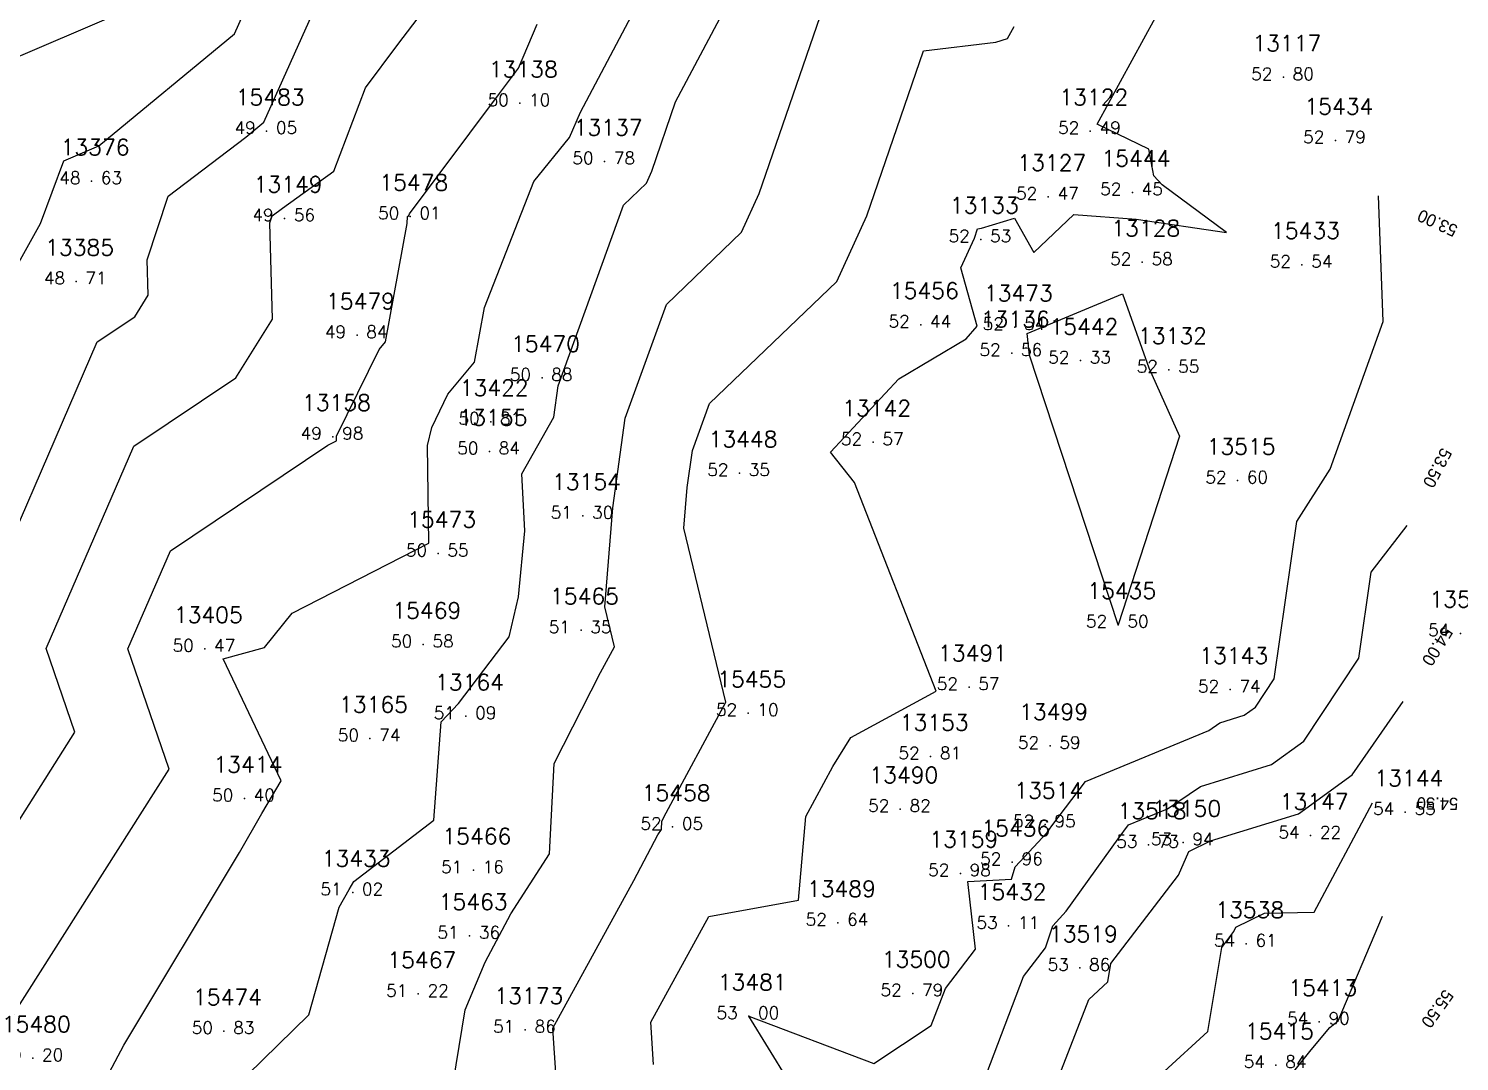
# Model space of a CAD drawing. Header units: millimetres. Extents: x 1412565 to 1412813, y 4931476 to 4931699.
# Drawn here: x 1412765.23 to 1412788.35, y 4931612.89 to 4931629.59 of the extents above; entities that cross this region are included whole.
import ezdxf
from ezdxf.enums import TextEntityAlignment as Align

# ---------------------------------------------------------------- set-up
doc = ezdxf.new("R2010")
doc.units = ezdxf.units.MM
for name, color, linetype in [('CIVIL', 50, 'Continuous'), ('CIVIL-DRAW', 80, 'Continuous'), ('CIVIL-NONAME', 130, 'Continuous'), ('CIVIL-TEXT', 240, 'Continuous'), ('CIVIL-Z', 50, 'Continuous'), ('Tcontours0', 7, 'Continuous'), ('Tcontours1', 7, 'Continuous'), ('Tcontours2', 7, 'Continuous')]:
    doc.layers.add(name, color=color, linetype=linetype)
doc.styles.add('CIVILCADMAIN', font='TXT.SHX')
doc.styles.add('MAVAT_HebTXT', font='hebtxt.shx')
doc.styles.get("Standard").update_dxf_attribs({"font": 'arial.ttf'})

# ---------------------------------------------------------------- blocks, each defined once
blk = doc.blocks.new('CIVIL-ZZ')
at = {"layer": 'CIVIL-DRAW'}
blk.add_point((0, 0), dxfattribs=at)
at = {"layer": 'CIVIL-NONAME'}
blk.add_attdef('NAME', text='', height=1.8, dxfattribs=at).set_placement((0, 2.1), align=Align.CENTER)
at = {"layer": 'CIVIL-TEXT', "flags": 8}
blk.add_attdef('TEXT', text='', height=2, dxfattribs=at).set_placement((0.2, -3.3), align=Align.CENTER)
at = {"layer": 'CIVIL-Z'}
blk.add_attdef('Z1', text='', height=1.6, dxfattribs=at).set_placement((-0.75, -0.225), align=Align.RIGHT)
blk.add_attdef('Z2', (0.75, -0.225), '', height=1.6, dxfattribs=at)

msp = doc.modelspace()

# ---------------------------------------------------------------- linework, layer by layer
at = {"layer": 'Tcontours0'}
for points, elevation in [([(1412764.997, 4931613.661), (1412767.502, 4931617.616), (1412766.839, 4931619.562), (1412767.525, 4931621.146), (1412770.066, 4931622.85), (1412770.21, 4931622.924), (1412770.209, 4931622.984), (1412770.211, 4931622.996), (1412770.896, 4931624.399), (1412771, 4931624.524), (1412771.349, 4931626.437), (1412771.355, 4931626.549), (1412771.376, 4931626.564), (1412771.386, 4931626.591), (1412772.842, 4931628.538), (1412773.15, 4931628.949), (1412773.45, 4931629.659)], 50), ([(1412778.349, 4931597.798), (1412778.726, 4931599.061), (1412778.91, 4931599.195), (1412780.092, 4931600.982), (1412780.258, 4931601.217), (1412780.284, 4931601.272), (1412780.393, 4931601.643), (1412780.349, 4931603.59), (1412779.624, 4931604.141), (1412781.078, 4931606.373), (1412781.161, 4931606.678), (1412781.464, 4931607.744), (1412781.683, 4931608.163), (1412782.457, 4931609.09), (1412783.248, 4931610.271), (1412783.478, 4931610.648), (1412783.837, 4931610.909), (1412785.417, 4931612.395), (1412785.96, 4931613.075), (1412786.262, 4931613.44), (1412786.395, 4931613.546), (1412787.111, 4931615.238)], 55)]:
    msp.add_lwpolyline(points, dxfattribs=dict(at, elevation=elevation))
at = {"layer": 'Tcontours1'}
for points, elevation in [([(1412763.374, 4931606.305), (1412765.598, 4931608.849), (1412767.34, 4931609.95), (1412768.769, 4931612.673), (1412769.759, 4931613.642), (1412770.251, 4931615.384), (1412770.414, 4931615.669), (1412770.49, 4931615.798), (1412771.784, 4931616.791), (1412771.901, 4931618.377), (1412772.178, 4931618.675), (1412773.001, 4931619.755), (1412773.149, 4931620.402), (1412773.254, 4931621.466), (1412773.205, 4931622.388), (1412773.719, 4931623.303), (1412773.79, 4931623.814), (1412774.845, 4931626.734), (1412775.217, 4931627.09), (1412775.304, 4931627.282), (1412775.688, 4931628.401), (1412777.034, 4931630.942)], 51), ([(1412764.199, 4931619.567), (1412766.343, 4931624.521), (1412766.948, 4931624.927), (1412767.165, 4931625.277), (1412767.15, 4931625.848), (1412767.491, 4931626.881), (1412768.743, 4931627.834), (1412769.033, 4931628.073), (1412769.953, 4931630.132)], 49), ([(1412748.72, 4931619.43), (1412749.514, 4931620.722), (1412750.42, 4931621.533), (1412751.38, 4931622.662), (1412753.531, 4931623.365), (1412757.879, 4931621.804), (1412759.229, 4931622.32), (1412761.333, 4931621.627), (1412762.687, 4931626.206), (1412764.055, 4931628.671), (1412764.069, 4931628.71), (1412766.818, 4931629.883)], 48), ([(1412773.756, 4931612.624), (1412773.703, 4931613.427), (1412775.014, 4931615.817), (1412775.402, 4931616.552), (1412775.459, 4931616.641), (1412775.466, 4931616.773), (1412775.534, 4931616.907), (1412776.5, 4931618.699), (1412775.824, 4931621.511), (1412775.877, 4931622.17), (1412775.96, 4931622.767), (1412776.234, 4931623.524), (1412778.296, 4931625.5), (1412778.779, 4931626.562), (1412779.692, 4931629.228), (1412780.864, 4931629.368), (1412781.05, 4931629.426), (1412781.161, 4931629.624)], 52), ([(1412777.823, 4931612.068), (1412776.87, 4931613.62), (1412778.89, 4931612.858), (1412779.821, 4931613.47), (1412780.05, 4931614.07), (1412780.537, 4931614.705), (1412780.41, 4931615.799), (1412781.114, 4931615.835), (1412781.178, 4931616.034), (1412781.691, 4931616.593), (1412781.767, 4931616.699), (1412782.312, 4931617.415), (1412784.303, 4931618.241), (1412784.485, 4931618.365), (1412784.878, 4931618.485), (1412785.057, 4931618.616), (1412785.361, 4931619.074), (1412785.73, 4931621.621), (1412786.265, 4931622.464), (1412787.122, 4931624.85), (1412787.047, 4931626.883)], 53), ([(1412781.927, 4931612.754), (1412782.364, 4931613.893), (1412782.673, 4931614.176), (1412782.722, 4931614.473), (1412783.815, 4931615.899), (1412783.981, 4931616.283), (1412784.331, 4931616.454), (1412785.757, 4931616.891), (1412786.62, 4931617.522), (1412787.444, 4931618.707)], 54)]:
    msp.add_lwpolyline(points, dxfattribs=dict(at, elevation=elevation))
at = {"layer": 'Tcontours2'}
for points, elevation in [([(1412748.767, 4931616.651), (1412749.515, 4931617.351), (1412749.761, 4931617.537), (1412749.817, 4931617.538), (1412750.593, 4931620.064), (1412750.823, 4931620.27), (1412751.067, 4931620.556), (1412751.612, 4931620.734), (1412760.9, 4931617.4), (1412760.082, 4931614.307), (1412761.532, 4931615.485), (1412762.722, 4931619.066), (1412762.936, 4931619.403), (1412762.88, 4931619.569), (1412763.906, 4931621.942), (1412765.02, 4931625.709), (1412765.425, 4931626.438), (1412765.8, 4931627.448), (1412766.367, 4931627.69), (1412768.562, 4931629.504), (1412769.209, 4931630.954)], 48.5), ([(1412764.515, 4931610.687), (1412766.065, 4931611.819), (1412766.771, 4931613.15), (1412768.643, 4931616.266), (1412769.002, 4931616.895), (1412769.317, 4931617.425), (1412768.377, 4931619.399), (1412769.043, 4931619.579), (1412769.494, 4931620.137), (1412771.701, 4931621.266), (1412771.68, 4931622.845), (1412771.748, 4931623.14), (1412772.01, 4931623.677), (1412772.437, 4931624.192), (1412772.6, 4931625.08), (1412773.398, 4931627.116), (1412773.976, 4931627.827), (1412774.149, 4931628.237), (1412775.461, 4931630.713)], 50.5), ([(1412764.599, 4931604.381), (1412766.053, 4931606.575), (1412767.014, 4931607.673), (1412767.766, 4931608.149), (1412769.476, 4931609.814), (1412769.884, 4931610.592), (1412770.83, 4931611.518), (1412772.094, 4931612.536), (1412772.287, 4931613.726), (1412772.612, 4931614.494), (1412773.026, 4931615.277), (1412773.65, 4931616.247), (1412773.726, 4931617.706), (1412774.477, 4931619.179), (1412774.7, 4931619.592), (1412774.544, 4931620.241), (1412774.672, 4931621.841), (1412774.875, 4931623.29), (1412775.54, 4931625.129), (1412776.756, 4931626.295), (1412777.041, 4931626.922), (1412778.297, 4931630.585)], 51.5), ([(1412764.239, 4931615.462), (1412765.98, 4931618.212), (1412765.519, 4931619.565), (1412766.934, 4931622.834), (1412768.581, 4931623.939), (1412769.174, 4931624.892), (1412769.132, 4931626.448), (1412769.169, 4931626.559), (1412769.336, 4931626.686), (1412770.168, 4931627.283), (1412770.677, 4931628.629), (1412771.2, 4931629.328), (1412771.77, 4931630.087)], 49.5), ([(1412775.332, 4931612.837), (1412775.287, 4931613.524), (1412776.223, 4931615.231), (1412777.676, 4931615.498), (1412777.791, 4931616.849), (1412778.227, 4931617.659), (1412778.522, 4931618.126), (1412779.898, 4931618.877), (1412778.579, 4931622.248), (1412778.193, 4931622.741), (1412779.295, 4931623.923), (1412780.385, 4931624.57), (1412780.562, 4931624.776), (1412780.297, 4931625.72), (1412780.516, 4931626.202), (1412780.568, 4931626.352), (1412780.634, 4931626.36), (1412781.165, 4931626.525), (1412781.479, 4931625.966), (1412782.125, 4931626.581), (1412783.132, 4931626.505), (1412784.592, 4931626.29), (1412783.552, 4931627.064), (1412783.419, 4931627.206), (1412783.337, 4931627.64), (1412782.499, 4931628.043), (1412783.634, 4931630.116)], 52.5), ([(1412781.372, 4931624.657), (1412782.91, 4931625.301), (1412783.335, 4931624.104), (1412783.829, 4931622.999), (1412782.84, 4931619.95), (1412781.41, 4931624.309), (1412781.372, 4931624.657)], 52.5), ([(1412780.539, 4931612.23), (1412781.312, 4931614.262), (1412781.668, 4931614.726), (1412781.784, 4931615.084), (1412781.998, 4931615.318), (1412782.838, 4931616.487), (1412783.009, 4931616.713), (1412783.637, 4931616.973), (1412784.169, 4931617.336), (1412785.318, 4931617.688), (1412785.838, 4931618.069), (1412786.729, 4931619.409), (1412786.93, 4931620.798), (1412787.508, 4931621.556)], 53.5), ([(1412782.879, 4931612.081), (1412784.29, 4931613.375), (1412784.515, 4931614.733), (1412784.712, 4931614.99), (1412784.743, 4931615.059), (1412785.203, 4931615.284), (1412786.008, 4931615.301), (1412786.95, 4931617.071)], 54.5)]:
    msp.add_lwpolyline(points, dxfattribs=dict(at, elevation=elevation))

# ---------------------------------------------------------------- block references
at = {"layer": 'CIVIL'}
ref = msp.add_blockref('CIVIL-ZZ', (1412785.51, 4931628.8, 52.8), dxfattribs=dict(at, xscale=0.2, yscale=0.2))
ref.add_attrib('Z2', '80', (1412785.66, 4931628.755), dxfattribs={"layer": 'CIVIL-Z', "height": 0.2, "style": 'CIVILCADMAIN'})
ref.add_attrib('Z1', '52', (1412784.99, 4931628.755), dxfattribs={"layer": 'CIVIL-Z', "height": 0.2, "style": 'CIVILCADMAIN'})
ref.add_attrib('NAME', '13117', (1412785.01, 4931629.22), dxfattribs={"layer": 'CIVIL-NONAME', "height": 0.26, "style": 'CIVILCADMAIN'})
ref = msp.add_blockref('CIVIL-ZZ', (1412773.17, 4931628.38, 50.1), dxfattribs=dict(at, xscale=0.2, yscale=0.2))
ref.add_attrib('Z2', '10', (1412773.32, 4931628.335), dxfattribs={"layer": 'CIVIL-Z', "height": 0.2, "style": 'CIVILCADMAIN'})
ref.add_attrib('Z1', '50', (1412772.65, 4931628.335), dxfattribs={"layer": 'CIVIL-Z', "height": 0.2, "style": 'CIVILCADMAIN'})
ref.add_attrib('NAME', '13138', (1412772.67, 4931628.8), dxfattribs={"layer": 'CIVIL-NONAME', "height": 0.26, "style": 'CIVILCADMAIN'})
ref = msp.add_blockref('CIVIL-ZZ', (1412769.08, 4931627.93, 49.05), dxfattribs=dict(at, xscale=0.2, yscale=0.2))
ref.add_attrib('Z2', '05', (1412769.23, 4931627.885), dxfattribs={"layer": 'CIVIL-Z', "height": 0.2, "style": 'CIVILCADMAIN'})
ref.add_attrib('Z1', '49', (1412768.56, 4931627.885), dxfattribs={"layer": 'CIVIL-Z', "height": 0.2, "style": 'CIVILCADMAIN'})
ref.add_attrib('NAME', '15483', (1412768.58, 4931628.35), dxfattribs={"layer": 'CIVIL-NONAME', "height": 0.26, "style": 'CIVILCADMAIN'})
ref = msp.add_blockref('CIVIL-ZZ', (1412782.39, 4931627.93, 52.49), dxfattribs=dict(at, xscale=0.2, yscale=0.2))
ref.add_attrib('Z2', '49', (1412782.54, 4931627.885), dxfattribs={"layer": 'CIVIL-Z', "height": 0.2, "style": 'CIVILCADMAIN'})
ref.add_attrib('Z1', '52', (1412781.87, 4931627.885), dxfattribs={"layer": 'CIVIL-Z', "height": 0.2, "style": 'CIVILCADMAIN'})
ref.add_attrib('NAME', '13122', (1412781.89, 4931628.35), dxfattribs={"layer": 'CIVIL-NONAME', "height": 0.26, "style": 'CIVILCADMAIN'})
ref = msp.add_blockref('CIVIL-ZZ', (1412786.35, 4931627.78, 52.79), dxfattribs=dict(at, xscale=0.2, yscale=0.2))
ref.add_attrib('Z2', '79', (1412786.5, 4931627.735), dxfattribs={"layer": 'CIVIL-Z', "height": 0.2, "style": 'CIVILCADMAIN'})
ref.add_attrib('Z1', '52', (1412785.83, 4931627.735), dxfattribs={"layer": 'CIVIL-Z', "height": 0.2, "style": 'CIVILCADMAIN'})
ref.add_attrib('NAME', '15434', (1412785.85, 4931628.2), dxfattribs={"layer": 'CIVIL-NONAME', "height": 0.26, "style": 'CIVILCADMAIN'})
ref = msp.add_blockref('CIVIL-ZZ', (1412774.54, 4931627.44, 50.78), dxfattribs=dict(at, xscale=0.2, yscale=0.2))
ref.add_attrib('Z2', '78', (1412774.69, 4931627.395), dxfattribs={"layer": 'CIVIL-Z', "height": 0.2, "style": 'CIVILCADMAIN'})
ref.add_attrib('Z1', '50', (1412774.02, 4931627.395), dxfattribs={"layer": 'CIVIL-Z', "height": 0.2, "style": 'CIVILCADMAIN'})
ref.add_attrib('NAME', '13137', (1412774.04, 4931627.86), dxfattribs={"layer": 'CIVIL-NONAME', "height": 0.26, "style": 'CIVILCADMAIN'})
ref = msp.add_blockref('CIVIL-ZZ', (1412766.25, 4931627.12, 48.63), dxfattribs=dict(at, xscale=0.2, yscale=0.2))
ref.add_attrib('Z2', '63', (1412766.4, 4931627.075), dxfattribs={"layer": 'CIVIL-Z', "height": 0.2, "style": 'CIVILCADMAIN'})
ref.add_attrib('Z1', '48', (1412765.73, 4931627.075), dxfattribs={"layer": 'CIVIL-Z', "height": 0.2, "style": 'CIVILCADMAIN'})
ref.add_attrib('NAME', '13376', (1412765.75, 4931627.54), dxfattribs={"layer": 'CIVIL-NONAME', "height": 0.26, "style": 'CIVILCADMAIN'})
ref = msp.add_blockref('CIVIL-ZZ', (1412781.71, 4931626.87, 52.47), dxfattribs=dict(at, xscale=0.2, yscale=0.2))
ref.add_attrib('Z2', '47', (1412781.86, 4931626.825), dxfattribs={"layer": 'CIVIL-Z', "height": 0.2, "style": 'CIVILCADMAIN'})
ref.add_attrib('Z1', '52', (1412781.19, 4931626.825), dxfattribs={"layer": 'CIVIL-Z', "height": 0.2, "style": 'CIVILCADMAIN'})
ref.add_attrib('NAME', '13127', (1412781.21, 4931627.29), dxfattribs={"layer": 'CIVIL-NONAME', "height": 0.26, "style": 'CIVILCADMAIN'})
ref = msp.add_blockref('CIVIL-ZZ', (1412783.07, 4931626.94, 52.45), dxfattribs=dict(at, xscale=0.2, yscale=0.2))
ref.add_attrib('Z2', '45', (1412783.22, 4931626.895), dxfattribs={"layer": 'CIVIL-Z', "height": 0.2, "style": 'CIVILCADMAIN'})
ref.add_attrib('Z1', '52', (1412782.55, 4931626.895), dxfattribs={"layer": 'CIVIL-Z', "height": 0.2, "style": 'CIVILCADMAIN'})
ref.add_attrib('NAME', '15444', (1412782.57, 4931627.36), dxfattribs={"layer": 'CIVIL-NONAME', "height": 0.26, "style": 'CIVILCADMAIN'})
ref = msp.add_blockref('CIVIL-ZZ', (1412769.37, 4931626.52, 49.56), dxfattribs=dict(at, xscale=0.2, yscale=0.2))
ref.add_attrib('Z2', '56', (1412769.52, 4931626.475), dxfattribs={"layer": 'CIVIL-Z', "height": 0.2, "style": 'CIVILCADMAIN'})
ref.add_attrib('Z1', '49', (1412768.85, 4931626.475), dxfattribs={"layer": 'CIVIL-Z', "height": 0.2, "style": 'CIVILCADMAIN'})
ref.add_attrib('NAME', '13149', (1412768.87, 4931626.94), dxfattribs={"layer": 'CIVIL-NONAME', "height": 0.26, "style": 'CIVILCADMAIN'})
ref = msp.add_blockref('CIVIL-ZZ', (1412771.4, 4931626.55, 50.01), dxfattribs=dict(at, xscale=0.2, yscale=0.2))
ref.add_attrib('Z2', '01', (1412771.55, 4931626.505), dxfattribs={"layer": 'CIVIL-Z', "height": 0.2, "style": 'CIVILCADMAIN'})
ref.add_attrib('Z1', '50', (1412770.88, 4931626.505), dxfattribs={"layer": 'CIVIL-Z', "height": 0.2, "style": 'CIVILCADMAIN'})
ref.add_attrib('NAME', '15478', (1412770.9, 4931626.97), dxfattribs={"layer": 'CIVIL-NONAME', "height": 0.26, "style": 'CIVILCADMAIN'})
ref = msp.add_blockref('CIVIL-ZZ', (1412780.62, 4931626.18, 52.53), dxfattribs=dict(at, xscale=0.2, yscale=0.2))
ref.add_attrib('Z2', '53', (1412780.77, 4931626.135), dxfattribs={"layer": 'CIVIL-Z', "height": 0.2, "style": 'CIVILCADMAIN'})
ref.add_attrib('Z1', '52', (1412780.1, 4931626.135), dxfattribs={"layer": 'CIVIL-Z', "height": 0.2, "style": 'CIVILCADMAIN'})
ref.add_attrib('NAME', '13133', (1412780.12, 4931626.6), dxfattribs={"layer": 'CIVIL-NONAME', "height": 0.26, "style": 'CIVILCADMAIN'})
ref = msp.add_blockref('CIVIL-ZZ', (1412783.23, 4931625.81, 52.58), dxfattribs=dict(at, xscale=0.2, yscale=0.2))
ref.add_attrib('Z2', '58', (1412783.38, 4931625.765), dxfattribs={"layer": 'CIVIL-Z', "height": 0.2, "style": 'CIVILCADMAIN'})
ref.add_attrib('Z1', '52', (1412782.71, 4931625.765), dxfattribs={"layer": 'CIVIL-Z', "height": 0.2, "style": 'CIVILCADMAIN'})
ref.add_attrib('NAME', '13128', (1412782.73, 4931626.23), dxfattribs={"layer": 'CIVIL-NONAME', "height": 0.26, "style": 'CIVILCADMAIN'})
ref = msp.add_blockref('CIVIL-ZZ', (1412785.81, 4931625.77, 52.54), dxfattribs=dict(at, xscale=0.2, yscale=0.2))
ref.add_attrib('Z2', '54', (1412785.96, 4931625.725), dxfattribs={"layer": 'CIVIL-Z', "height": 0.2, "style": 'CIVILCADMAIN'})
ref.add_attrib('Z1', '52', (1412785.29, 4931625.725), dxfattribs={"layer": 'CIVIL-Z', "height": 0.2, "style": 'CIVILCADMAIN'})
ref.add_attrib('NAME', '15433', (1412785.31, 4931626.19), dxfattribs={"layer": 'CIVIL-NONAME', "height": 0.26, "style": 'CIVILCADMAIN'})
ref = msp.add_blockref('CIVIL-ZZ', (1412766, 4931625.5, 48.71), dxfattribs=dict(at, xscale=0.2, yscale=0.2))
ref.add_attrib('Z2', '71', (1412766.15, 4931625.455), dxfattribs={"layer": 'CIVIL-Z', "height": 0.2, "style": 'CIVILCADMAIN'})
ref.add_attrib('Z1', '48', (1412765.48, 4931625.455), dxfattribs={"layer": 'CIVIL-Z', "height": 0.2, "style": 'CIVILCADMAIN'})
ref.add_attrib('NAME', '13385', (1412765.5, 4931625.92), dxfattribs={"layer": 'CIVIL-NONAME', "height": 0.26, "style": 'CIVILCADMAIN'})
ref = msp.add_blockref('CIVIL-ZZ', (1412779.65, 4931624.8, 52.44), dxfattribs=dict(at, xscale=0.2, yscale=0.2))
ref.add_attrib('Z2', '44', (1412779.8, 4931624.755), dxfattribs={"layer": 'CIVIL-Z', "height": 0.2, "style": 'CIVILCADMAIN'})
ref.add_attrib('Z1', '52', (1412779.13, 4931624.755), dxfattribs={"layer": 'CIVIL-Z', "height": 0.2, "style": 'CIVILCADMAIN'})
ref.add_attrib('NAME', '15456', (1412779.15, 4931625.22), dxfattribs={"layer": 'CIVIL-NONAME', "height": 0.26, "style": 'CIVILCADMAIN'})
ref = msp.add_blockref('CIVIL-ZZ', (1412781.17, 4931624.76, 52.54), dxfattribs=dict(at, xscale=0.2, yscale=0.2))
ref.add_attrib('Z2', '54', (1412781.32, 4931624.715), dxfattribs={"layer": 'CIVIL-Z', "height": 0.2, "style": 'CIVILCADMAIN'})
ref.add_attrib('Z1', '52', (1412780.65, 4931624.715), dxfattribs={"layer": 'CIVIL-Z', "height": 0.2, "style": 'CIVILCADMAIN'})
ref.add_attrib('NAME', '13473', (1412780.67, 4931625.18), dxfattribs={"layer": 'CIVIL-NONAME', "height": 0.26, "style": 'CIVILCADMAIN'})
ref = msp.add_blockref('CIVIL-ZZ', (1412770.54, 4931624.63, 49.84), dxfattribs=dict(at, xscale=0.2, yscale=0.2))
ref.add_attrib('Z2', '84', (1412770.69, 4931624.585), dxfattribs={"layer": 'CIVIL-Z', "height": 0.2, "style": 'CIVILCADMAIN'})
ref.add_attrib('Z1', '49', (1412770.02, 4931624.585), dxfattribs={"layer": 'CIVIL-Z', "height": 0.2, "style": 'CIVILCADMAIN'})
ref.add_attrib('NAME', '15479', (1412770.04, 4931625.05), dxfattribs={"layer": 'CIVIL-NONAME', "height": 0.26, "style": 'CIVILCADMAIN'})
ref = msp.add_blockref('CIVIL-ZZ', (1412781.12, 4931624.34, 52.56), dxfattribs=dict(at, xscale=0.2, yscale=0.2))
ref.add_attrib('Z2', '56', (1412781.27, 4931624.295), dxfattribs={"layer": 'CIVIL-Z', "height": 0.2, "style": 'CIVILCADMAIN'})
ref.add_attrib('Z1', '52', (1412780.6, 4931624.295), dxfattribs={"layer": 'CIVIL-Z', "height": 0.2, "style": 'CIVILCADMAIN'})
ref.add_attrib('NAME', '13136', (1412780.62, 4931624.76), dxfattribs={"layer": 'CIVIL-NONAME', "height": 0.26, "style": 'CIVILCADMAIN'})
ref = msp.add_blockref('CIVIL-ZZ', (1412782.23, 4931624.22, 52.33), dxfattribs=dict(at, xscale=0.2, yscale=0.2))
ref.add_attrib('Z2', '33', (1412782.38, 4931624.175), dxfattribs={"layer": 'CIVIL-Z', "height": 0.2, "style": 'CIVILCADMAIN'})
ref.add_attrib('Z1', '52', (1412781.71, 4931624.175), dxfattribs={"layer": 'CIVIL-Z', "height": 0.2, "style": 'CIVILCADMAIN'})
ref.add_attrib('NAME', '15442', (1412781.73, 4931624.64), dxfattribs={"layer": 'CIVIL-NONAME', "height": 0.26, "style": 'CIVILCADMAIN'})
ref = msp.add_blockref('CIVIL-ZZ', (1412783.66, 4931624.07, 52.55), dxfattribs=dict(at, xscale=0.2, yscale=0.2))
ref.add_attrib('Z2', '55', (1412783.81, 4931624.025), dxfattribs={"layer": 'CIVIL-Z', "height": 0.2, "style": 'CIVILCADMAIN'})
ref.add_attrib('Z1', '52', (1412783.14, 4931624.025), dxfattribs={"layer": 'CIVIL-Z', "height": 0.2, "style": 'CIVILCADMAIN'})
ref.add_attrib('NAME', '13132', (1412783.16, 4931624.49), dxfattribs={"layer": 'CIVIL-NONAME', "height": 0.26, "style": 'CIVILCADMAIN'})
ref = msp.add_blockref('CIVIL-ZZ', (1412773.53, 4931623.94, 50.88), dxfattribs=dict(at, xscale=0.2, yscale=0.2))
ref.add_attrib('Z2', '88', (1412773.68, 4931623.895), dxfattribs={"layer": 'CIVIL-Z', "height": 0.2, "style": 'CIVILCADMAIN'})
ref.add_attrib('Z1', '50', (1412773.01, 4931623.895), dxfattribs={"layer": 'CIVIL-Z', "height": 0.2, "style": 'CIVILCADMAIN'})
ref.add_attrib('NAME', '15470', (1412773.03, 4931624.36), dxfattribs={"layer": 'CIVIL-NONAME', "height": 0.26, "style": 'CIVILCADMAIN'})
ref = msp.add_blockref('CIVIL-ZZ', (1412772.7, 4931623.23, 50.81), dxfattribs=dict(at, xscale=0.2, yscale=0.2))
ref.add_attrib('Z2', '81', (1412772.85, 4931623.185), dxfattribs={"layer": 'CIVIL-Z', "height": 0.2, "style": 'CIVILCADMAIN'})
ref.add_attrib('Z1', '50', (1412772.18, 4931623.185), dxfattribs={"layer": 'CIVIL-Z', "height": 0.2, "style": 'CIVILCADMAIN'})
ref.add_attrib('NAME', '13422', (1412772.2, 4931623.65), dxfattribs={"layer": 'CIVIL-NONAME', "height": 0.26, "style": 'CIVILCADMAIN'})
ref = msp.add_blockref('CIVIL-ZZ', (1412770.15, 4931622.99, 49.98), dxfattribs=dict(at, xscale=0.2, yscale=0.2))
ref.add_attrib('Z2', '98', (1412770.3, 4931622.945), dxfattribs={"layer": 'CIVIL-Z', "height": 0.2, "style": 'CIVILCADMAIN'})
ref.add_attrib('Z1', '49', (1412769.63, 4931622.945), dxfattribs={"layer": 'CIVIL-Z', "height": 0.2, "style": 'CIVILCADMAIN'})
ref.add_attrib('NAME', '13158', (1412769.65, 4931623.41), dxfattribs={"layer": 'CIVIL-NONAME', "height": 0.26, "style": 'CIVILCADMAIN'})
ref = msp.add_blockref('CIVIL-ZZ', (1412778.88, 4931622.9, 52.57), dxfattribs=dict(at, xscale=0.2, yscale=0.2))
ref.add_attrib('Z2', '57', (1412779.03, 4931622.855), dxfattribs={"layer": 'CIVIL-Z', "height": 0.2, "style": 'CIVILCADMAIN'})
ref.add_attrib('Z1', '52', (1412778.36, 4931622.855), dxfattribs={"layer": 'CIVIL-Z', "height": 0.2, "style": 'CIVILCADMAIN'})
ref.add_attrib('NAME', '13142', (1412778.38, 4931623.32), dxfattribs={"layer": 'CIVIL-NONAME', "height": 0.26, "style": 'CIVILCADMAIN'})
ref = msp.add_blockref('CIVIL-ZZ', (1412772.68, 4931622.75, 50.84), dxfattribs=dict(at, xscale=0.2, yscale=0.2))
ref.add_attrib('Z2', '84', (1412772.83, 4931622.705), dxfattribs={"layer": 'CIVIL-Z', "height": 0.2, "style": 'CIVILCADMAIN'})
ref.add_attrib('Z1', '50', (1412772.16, 4931622.705), dxfattribs={"layer": 'CIVIL-Z', "height": 0.2, "style": 'CIVILCADMAIN'})
ref.add_attrib('NAME', '13155', (1412772.18, 4931623.17), dxfattribs={"layer": 'CIVIL-NONAME', "height": 0.26, "style": 'CIVILCADMAIN'})
ref = msp.add_blockref('CIVIL-ZZ', (1412776.72, 4931622.4, 52.35), dxfattribs=dict(at, xscale=0.2, yscale=0.2))
ref.add_attrib('Z2', '35', (1412776.87, 4931622.355), dxfattribs={"layer": 'CIVIL-Z', "height": 0.2, "style": 'CIVILCADMAIN'})
ref.add_attrib('Z1', '52', (1412776.2, 4931622.355), dxfattribs={"layer": 'CIVIL-Z', "height": 0.2, "style": 'CIVILCADMAIN'})
ref.add_attrib('NAME', '13448', (1412776.22, 4931622.82), dxfattribs={"layer": 'CIVIL-NONAME', "height": 0.26, "style": 'CIVILCADMAIN'})
ref = msp.add_blockref('CIVIL-ZZ', (1412784.77, 4931622.28, 52.6), dxfattribs=dict(at, xscale=0.2, yscale=0.2))
ref.add_attrib('Z2', '60', (1412784.92, 4931622.235), dxfattribs={"layer": 'CIVIL-Z', "height": 0.2, "style": 'CIVILCADMAIN'})
ref.add_attrib('Z1', '52', (1412784.25, 4931622.235), dxfattribs={"layer": 'CIVIL-Z', "height": 0.2, "style": 'CIVILCADMAIN'})
ref.add_attrib('NAME', '13515', (1412784.27, 4931622.7), dxfattribs={"layer": 'CIVIL-NONAME', "height": 0.26, "style": 'CIVILCADMAIN'})
ref = msp.add_blockref('CIVIL-ZZ', (1412774.19, 4931621.71, 51.3), dxfattribs=dict(at, xscale=0.2, yscale=0.2))
ref.add_attrib('Z2', '30', (1412774.34, 4931621.665), dxfattribs={"layer": 'CIVIL-Z', "height": 0.2, "style": 'CIVILCADMAIN'})
ref.add_attrib('Z1', '51', (1412773.67, 4931621.665), dxfattribs={"layer": 'CIVIL-Z', "height": 0.2, "style": 'CIVILCADMAIN'})
ref.add_attrib('NAME', '13154', (1412773.69, 4931622.13), dxfattribs={"layer": 'CIVIL-NONAME', "height": 0.26, "style": 'CIVILCADMAIN'})
ref = msp.add_blockref('CIVIL-ZZ', (1412771.85, 4931621.1, 50.55), dxfattribs=dict(at, xscale=0.2, yscale=0.2))
ref.add_attrib('Z2', '55', (1412772, 4931621.055), dxfattribs={"layer": 'CIVIL-Z', "height": 0.2, "style": 'CIVILCADMAIN'})
ref.add_attrib('Z1', '50', (1412771.33, 4931621.055), dxfattribs={"layer": 'CIVIL-Z', "height": 0.2, "style": 'CIVILCADMAIN'})
ref.add_attrib('NAME', '15473', (1412771.35, 4931621.52), dxfattribs={"layer": 'CIVIL-NONAME', "height": 0.26, "style": 'CIVILCADMAIN'})
ref = msp.add_blockref('CIVIL-ZZ', (1412782.84, 4931619.95, 52.5), dxfattribs=dict(at, xscale=0.2, yscale=0.2))
ref.add_attrib('Z2', '50', (1412782.99, 4931619.905), dxfattribs={"layer": 'CIVIL-Z', "height": 0.2, "style": 'CIVILCADMAIN'})
ref.add_attrib('Z1', '52', (1412782.32, 4931619.905), dxfattribs={"layer": 'CIVIL-Z', "height": 0.2, "style": 'CIVILCADMAIN'})
ref.add_attrib('NAME', '15435', (1412782.34, 4931620.37), dxfattribs={"layer": 'CIVIL-NONAME', "height": 0.26, "style": 'CIVILCADMAIN'})
ref = msp.add_blockref('CIVIL-ZZ', (1412774.16, 4931619.86, 51.35), dxfattribs=dict(at, xscale=0.2, yscale=0.2))
ref.add_attrib('Z2', '35', (1412774.31, 4931619.815), dxfattribs={"layer": 'CIVIL-Z', "height": 0.2, "style": 'CIVILCADMAIN'})
ref.add_attrib('Z1', '51', (1412773.64, 4931619.815), dxfattribs={"layer": 'CIVIL-Z', "height": 0.2, "style": 'CIVILCADMAIN'})
ref.add_attrib('NAME', '15465', (1412773.66, 4931620.28), dxfattribs={"layer": 'CIVIL-NONAME', "height": 0.26, "style": 'CIVILCADMAIN'})
ref = msp.add_blockref('CIVIL-ZZ', (1412788.37, 4931619.81, 54.1), dxfattribs=dict(at, xscale=0.2, yscale=0.2))
ref.add_attrib('Z2', '10', (1412788.52, 4931619.765), dxfattribs={"layer": 'CIVIL-Z', "height": 0.2, "style": 'CIVILCADMAIN'})
ref.add_attrib('Z1', '54', (1412787.85, 4931619.765), dxfattribs={"layer": 'CIVIL-Z', "height": 0.2, "style": 'CIVILCADMAIN'})
ref.add_attrib('NAME', '13553', (1412787.87, 4931620.23), dxfattribs={"layer": 'CIVIL-NONAME', "height": 0.26, "style": 'CIVILCADMAIN'})
ref = msp.add_blockref('CIVIL-ZZ', (1412768.08, 4931619.56, 50.47), dxfattribs=dict(at, xscale=0.2, yscale=0.2))
ref.add_attrib('Z2', '47', (1412768.23, 4931619.515), dxfattribs={"layer": 'CIVIL-Z', "height": 0.2, "style": 'CIVILCADMAIN'})
ref.add_attrib('Z1', '50', (1412767.56, 4931619.515), dxfattribs={"layer": 'CIVIL-Z', "height": 0.2, "style": 'CIVILCADMAIN'})
ref.add_attrib('NAME', '13405', (1412767.58, 4931619.98), dxfattribs={"layer": 'CIVIL-NONAME', "height": 0.26, "style": 'CIVILCADMAIN'})
ref = msp.add_blockref('CIVIL-ZZ', (1412771.61, 4931619.63, 50.58), dxfattribs=dict(at, xscale=0.2, yscale=0.2))
ref.add_attrib('Z2', '58', (1412771.76, 4931619.585), dxfattribs={"layer": 'CIVIL-Z', "height": 0.2, "style": 'CIVILCADMAIN'})
ref.add_attrib('Z1', '50', (1412771.09, 4931619.585), dxfattribs={"layer": 'CIVIL-Z', "height": 0.2, "style": 'CIVILCADMAIN'})
ref.add_attrib('NAME', '15469', (1412771.11, 4931620.05), dxfattribs={"layer": 'CIVIL-NONAME', "height": 0.26, "style": 'CIVILCADMAIN'})
ref = msp.add_blockref('CIVIL-ZZ', (1412780.43, 4931618.94, 52.57), dxfattribs=dict(at, xscale=0.2, yscale=0.2))
ref.add_attrib('Z2', '57', (1412780.58, 4931618.895), dxfattribs={"layer": 'CIVIL-Z', "height": 0.2, "style": 'CIVILCADMAIN'})
ref.add_attrib('Z1', '52', (1412779.91, 4931618.895), dxfattribs={"layer": 'CIVIL-Z', "height": 0.2, "style": 'CIVILCADMAIN'})
ref.add_attrib('NAME', '13491', (1412779.93, 4931619.36), dxfattribs={"layer": 'CIVIL-NONAME', "height": 0.26, "style": 'CIVILCADMAIN'})
ref = msp.add_blockref('CIVIL-ZZ', (1412784.65, 4931618.9, 52.74), dxfattribs=dict(at, xscale=0.2, yscale=0.2))
ref.add_attrib('Z2', '74', (1412784.8, 4931618.855), dxfattribs={"layer": 'CIVIL-Z', "height": 0.2, "style": 'CIVILCADMAIN'})
ref.add_attrib('Z1', '52', (1412784.13, 4931618.855), dxfattribs={"layer": 'CIVIL-Z', "height": 0.2, "style": 'CIVILCADMAIN'})
ref.add_attrib('NAME', '13143', (1412784.15, 4931619.32), dxfattribs={"layer": 'CIVIL-NONAME', "height": 0.26, "style": 'CIVILCADMAIN'})
ref = msp.add_blockref('CIVIL-ZZ', (1412776.86, 4931618.52, 52.1), dxfattribs=dict(at, xscale=0.2, yscale=0.2))
ref.add_attrib('Z2', '10', (1412777.01, 4931618.475), dxfattribs={"layer": 'CIVIL-Z', "height": 0.2, "style": 'CIVILCADMAIN'})
ref.add_attrib('Z1', '52', (1412776.34, 4931618.475), dxfattribs={"layer": 'CIVIL-Z', "height": 0.2, "style": 'CIVILCADMAIN'})
ref.add_attrib('NAME', '15455', (1412776.36, 4931618.94), dxfattribs={"layer": 'CIVIL-NONAME', "height": 0.26, "style": 'CIVILCADMAIN'})
ref = msp.add_blockref('CIVIL-ZZ', (1412772.3, 4931618.47, 51.09), dxfattribs=dict(at, xscale=0.2, yscale=0.2))
ref.add_attrib('Z2', '09', (1412772.45, 4931618.425), dxfattribs={"layer": 'CIVIL-Z', "height": 0.2, "style": 'CIVILCADMAIN'})
ref.add_attrib('Z1', '51', (1412771.78, 4931618.425), dxfattribs={"layer": 'CIVIL-Z', "height": 0.2, "style": 'CIVILCADMAIN'})
ref.add_attrib('NAME', '13164', (1412771.8, 4931618.89), dxfattribs={"layer": 'CIVIL-NONAME', "height": 0.26, "style": 'CIVILCADMAIN'})
ref = msp.add_blockref('CIVIL-ZZ', (1412770.75, 4931618.11, 50.74), dxfattribs=dict(at, xscale=0.2, yscale=0.2))
ref.add_attrib('Z2', '74', (1412770.9, 4931618.065), dxfattribs={"layer": 'CIVIL-Z', "height": 0.2, "style": 'CIVILCADMAIN'})
ref.add_attrib('Z1', '50', (1412770.23, 4931618.065), dxfattribs={"layer": 'CIVIL-Z', "height": 0.2, "style": 'CIVILCADMAIN'})
ref.add_attrib('NAME', '13165', (1412770.25, 4931618.53), dxfattribs={"layer": 'CIVIL-NONAME', "height": 0.26, "style": 'CIVILCADMAIN'})
ref = msp.add_blockref('CIVIL-ZZ', (1412779.81, 4931617.82, 52.81), dxfattribs=dict(at, xscale=0.2, yscale=0.2))
ref.add_attrib('Z2', '81', (1412779.96, 4931617.775), dxfattribs={"layer": 'CIVIL-Z', "height": 0.2, "style": 'CIVILCADMAIN'})
ref.add_attrib('Z1', '52', (1412779.29, 4931617.775), dxfattribs={"layer": 'CIVIL-Z', "height": 0.2, "style": 'CIVILCADMAIN'})
ref.add_attrib('NAME', '13153', (1412779.31, 4931618.24), dxfattribs={"layer": 'CIVIL-NONAME', "height": 0.26, "style": 'CIVILCADMAIN'})
ref = msp.add_blockref('CIVIL-ZZ', (1412781.74, 4931617.99, 52.59), dxfattribs=dict(at, xscale=0.2, yscale=0.2))
ref.add_attrib('Z2', '59', (1412781.89, 4931617.945), dxfattribs={"layer": 'CIVIL-Z', "height": 0.2, "style": 'CIVILCADMAIN'})
ref.add_attrib('Z1', '52', (1412781.22, 4931617.945), dxfattribs={"layer": 'CIVIL-Z', "height": 0.2, "style": 'CIVILCADMAIN'})
ref.add_attrib('NAME', '13499', (1412781.24, 4931618.41), dxfattribs={"layer": 'CIVIL-NONAME', "height": 0.26, "style": 'CIVILCADMAIN'})
ref = msp.add_blockref('CIVIL-ZZ', (1412768.72, 4931617.14, 50.4), dxfattribs=dict(at, xscale=0.2, yscale=0.2))
ref.add_attrib('Z2', '40', (1412768.87, 4931617.095), dxfattribs={"layer": 'CIVIL-Z', "height": 0.2, "style": 'CIVILCADMAIN'})
ref.add_attrib('Z1', '50', (1412768.2, 4931617.095), dxfattribs={"layer": 'CIVIL-Z', "height": 0.2, "style": 'CIVILCADMAIN'})
ref.add_attrib('NAME', '13414', (1412768.22, 4931617.56), dxfattribs={"layer": 'CIVIL-NONAME', "height": 0.26, "style": 'CIVILCADMAIN'})
ref = msp.add_blockref('CIVIL-ZZ', (1412779.32, 4931616.97, 52.82), dxfattribs=dict(at, xscale=0.2, yscale=0.2))
ref.add_attrib('Z2', '82', (1412779.47, 4931616.925), dxfattribs={"layer": 'CIVIL-Z', "height": 0.2, "style": 'CIVILCADMAIN'})
ref.add_attrib('Z1', '52', (1412778.8, 4931616.925), dxfattribs={"layer": 'CIVIL-Z', "height": 0.2, "style": 'CIVILCADMAIN'})
ref.add_attrib('NAME', '13490', (1412778.82, 4931617.39), dxfattribs={"layer": 'CIVIL-NONAME', "height": 0.26, "style": 'CIVILCADMAIN'})
ref = msp.add_blockref('CIVIL-ZZ', (1412787.48, 4931616.92, 54.55), dxfattribs=dict(at, xscale=0.2, yscale=0.2))
ref.add_attrib('Z2', '55', (1412787.63, 4931616.875), dxfattribs={"layer": 'CIVIL-Z', "height": 0.2, "style": 'CIVILCADMAIN'})
ref.add_attrib('Z1', '54', (1412786.96, 4931616.875), dxfattribs={"layer": 'CIVIL-Z', "height": 0.2, "style": 'CIVILCADMAIN'})
ref.add_attrib('NAME', '13144', (1412786.98, 4931617.34), dxfattribs={"layer": 'CIVIL-NONAME', "height": 0.26, "style": 'CIVILCADMAIN'})
ref = msp.add_blockref('CIVIL-ZZ', (1412775.64, 4931616.68, 52.05), dxfattribs=dict(at, xscale=0.2, yscale=0.2))
ref.add_attrib('Z2', '05', (1412775.79, 4931616.635), dxfattribs={"layer": 'CIVIL-Z', "height": 0.2, "style": 'CIVILCADMAIN'})
ref.add_attrib('Z1', '52', (1412775.12, 4931616.635), dxfattribs={"layer": 'CIVIL-Z', "height": 0.2, "style": 'CIVILCADMAIN'})
ref.add_attrib('NAME', '15458', (1412775.14, 4931617.1), dxfattribs={"layer": 'CIVIL-NONAME', "height": 0.26, "style": 'CIVILCADMAIN'})
ref = msp.add_blockref('CIVIL-ZZ', (1412781.66, 4931616.72, 52.95), dxfattribs=dict(at, xscale=0.2, yscale=0.2))
ref.add_attrib('Z2', '95', (1412781.81, 4931616.675), dxfattribs={"layer": 'CIVIL-Z', "height": 0.2, "style": 'CIVILCADMAIN'})
ref.add_attrib('Z1', '52', (1412781.14, 4931616.675), dxfattribs={"layer": 'CIVIL-Z', "height": 0.2, "style": 'CIVILCADMAIN'})
ref.add_attrib('NAME', '13514', (1412781.16, 4931617.14), dxfattribs={"layer": 'CIVIL-NONAME', "height": 0.26, "style": 'CIVILCADMAIN'})
ref = msp.add_blockref('CIVIL-ZZ', (1412783.89, 4931616.43, 53.94), dxfattribs=dict(at, xscale=0.2, yscale=0.2))
ref.add_attrib('Z2', '94', (1412784.04, 4931616.385), dxfattribs={"layer": 'CIVIL-Z', "height": 0.2, "style": 'CIVILCADMAIN'})
ref.add_attrib('Z1', '53', (1412783.37, 4931616.385), dxfattribs={"layer": 'CIVIL-Z', "height": 0.2, "style": 'CIVILCADMAIN'})
ref.add_attrib('NAME', '13150', (1412783.39, 4931616.85), dxfattribs={"layer": 'CIVIL-NONAME', "height": 0.26, "style": 'CIVILCADMAIN'})
ref = msp.add_blockref('CIVIL-ZZ', (1412785.95, 4931616.54, 54.22), dxfattribs=dict(at, xscale=0.2, yscale=0.2))
ref.add_attrib('Z2', '22', (1412786.1, 4931616.495), dxfattribs={"layer": 'CIVIL-Z', "height": 0.2, "style": 'CIVILCADMAIN'})
ref.add_attrib('Z1', '54', (1412785.43, 4931616.495), dxfattribs={"layer": 'CIVIL-Z', "height": 0.2, "style": 'CIVILCADMAIN'})
ref.add_attrib('NAME', '13147', (1412785.45, 4931616.96), dxfattribs={"layer": 'CIVIL-NONAME', "height": 0.26, "style": 'CIVILCADMAIN'})
ref = msp.add_blockref('CIVIL-ZZ', (1412783.33, 4931616.39, 53.73), dxfattribs=dict(at, xscale=0.2, yscale=0.2))
ref.add_attrib('Z2', '73', (1412783.48, 4931616.345), dxfattribs={"layer": 'CIVIL-Z', "height": 0.2, "style": 'CIVILCADMAIN'})
ref.add_attrib('Z1', '53', (1412782.81, 4931616.345), dxfattribs={"layer": 'CIVIL-Z', "height": 0.2, "style": 'CIVILCADMAIN'})
ref.add_attrib('NAME', '13518', (1412782.83, 4931616.81), dxfattribs={"layer": 'CIVIL-NONAME', "height": 0.26, "style": 'CIVILCADMAIN'})
ref = msp.add_blockref('CIVIL-ZZ', (1412772.42, 4931615.98, 51.16), dxfattribs=dict(at, xscale=0.2, yscale=0.2))
ref.add_attrib('Z2', '16', (1412772.57, 4931615.935), dxfattribs={"layer": 'CIVIL-Z', "height": 0.2, "style": 'CIVILCADMAIN'})
ref.add_attrib('Z1', '51', (1412771.9, 4931615.935), dxfattribs={"layer": 'CIVIL-Z', "height": 0.2, "style": 'CIVILCADMAIN'})
ref.add_attrib('NAME', '15466', (1412771.92, 4931616.4), dxfattribs={"layer": 'CIVIL-NONAME', "height": 0.26, "style": 'CIVILCADMAIN'})
ref = msp.add_blockref('CIVIL-ZZ', (1412781.13, 4931616.11, 52.96), dxfattribs=dict(at, xscale=0.2, yscale=0.2))
ref.add_attrib('Z2', '96', (1412781.28, 4931616.065), dxfattribs={"layer": 'CIVIL-Z', "height": 0.2, "style": 'CIVILCADMAIN'})
ref.add_attrib('Z1', '52', (1412780.61, 4931616.065), dxfattribs={"layer": 'CIVIL-Z', "height": 0.2, "style": 'CIVILCADMAIN'})
ref.add_attrib('NAME', '15436', (1412780.63, 4931616.53), dxfattribs={"layer": 'CIVIL-NONAME', "height": 0.26, "style": 'CIVILCADMAIN'})
ref = msp.add_blockref('CIVIL-ZZ', (1412780.29, 4931615.93, 52.98), dxfattribs=dict(at, xscale=0.2, yscale=0.2))
ref.add_attrib('Z2', '98', (1412780.44, 4931615.885), dxfattribs={"layer": 'CIVIL-Z', "height": 0.2, "style": 'CIVILCADMAIN'})
ref.add_attrib('Z1', '52', (1412779.77, 4931615.885), dxfattribs={"layer": 'CIVIL-Z', "height": 0.2, "style": 'CIVILCADMAIN'})
ref.add_attrib('NAME', '13159', (1412779.79, 4931616.35), dxfattribs={"layer": 'CIVIL-NONAME', "height": 0.26, "style": 'CIVILCADMAIN'})
ref = msp.add_blockref('CIVIL-ZZ', (1412770.47, 4931615.62, 51.02), dxfattribs=dict(at, xscale=0.2, yscale=0.2))
ref.add_attrib('Z2', '02', (1412770.62, 4931615.575), dxfattribs={"layer": 'CIVIL-Z', "height": 0.2, "style": 'CIVILCADMAIN'})
ref.add_attrib('Z1', '51', (1412769.95, 4931615.575), dxfattribs={"layer": 'CIVIL-Z', "height": 0.2, "style": 'CIVILCADMAIN'})
ref.add_attrib('NAME', '13433', (1412769.97, 4931616.04), dxfattribs={"layer": 'CIVIL-NONAME', "height": 0.26, "style": 'CIVILCADMAIN'})
ref = msp.add_blockref('CIVIL-ZZ', (1412778.31, 4931615.13, 52.64), dxfattribs=dict(at, xscale=0.2, yscale=0.2))
ref.add_attrib('Z2', '64', (1412778.46, 4931615.085), dxfattribs={"layer": 'CIVIL-Z', "height": 0.2, "style": 'CIVILCADMAIN'})
ref.add_attrib('Z1', '52', (1412777.79, 4931615.085), dxfattribs={"layer": 'CIVIL-Z', "height": 0.2, "style": 'CIVILCADMAIN'})
ref.add_attrib('NAME', '13489', (1412777.81, 4931615.55), dxfattribs={"layer": 'CIVIL-NONAME', "height": 0.26, "style": 'CIVILCADMAIN'})
ref = msp.add_blockref('CIVIL-ZZ', (1412781.07, 4931615.08, 53.11), dxfattribs=dict(at, xscale=0.2, yscale=0.2))
ref.add_attrib('Z2', '11', (1412781.22, 4931615.035), dxfattribs={"layer": 'CIVIL-Z', "height": 0.2, "style": 'CIVILCADMAIN'})
ref.add_attrib('Z1', '53', (1412780.55, 4931615.035), dxfattribs={"layer": 'CIVIL-Z', "height": 0.2, "style": 'CIVILCADMAIN'})
ref.add_attrib('NAME', '15432', (1412780.57, 4931615.5), dxfattribs={"layer": 'CIVIL-NONAME', "height": 0.26, "style": 'CIVILCADMAIN'})
ref = msp.add_blockref('CIVIL-ZZ', (1412772.36, 4931614.92, 51.36), dxfattribs=dict(at, xscale=0.2, yscale=0.2))
ref.add_attrib('Z2', '36', (1412772.51, 4931614.875), dxfattribs={"layer": 'CIVIL-Z', "height": 0.2, "style": 'CIVILCADMAIN'})
ref.add_attrib('Z1', '51', (1412771.84, 4931614.875), dxfattribs={"layer": 'CIVIL-Z', "height": 0.2, "style": 'CIVILCADMAIN'})
ref.add_attrib('NAME', '15463', (1412771.86, 4931615.34), dxfattribs={"layer": 'CIVIL-NONAME', "height": 0.26, "style": 'CIVILCADMAIN'})
ref = msp.add_blockref('CIVIL-ZZ', (1412784.91, 4931614.79, 54.61), dxfattribs=dict(at, xscale=0.2, yscale=0.2))
ref.add_attrib('Z2', '61', (1412785.06, 4931614.745), dxfattribs={"layer": 'CIVIL-Z', "height": 0.2, "style": 'CIVILCADMAIN'})
ref.add_attrib('Z1', '54', (1412784.39, 4931614.745), dxfattribs={"layer": 'CIVIL-Z', "height": 0.2, "style": 'CIVILCADMAIN'})
ref.add_attrib('NAME', '13538', (1412784.41, 4931615.21), dxfattribs={"layer": 'CIVIL-NONAME', "height": 0.26, "style": 'CIVILCADMAIN'})
ref = msp.add_blockref('CIVIL-ZZ', (1412782.22, 4931614.4, 53.86), dxfattribs=dict(at, xscale=0.2, yscale=0.2))
ref.add_attrib('Z2', '86', (1412782.37, 4931614.355), dxfattribs={"layer": 'CIVIL-Z', "height": 0.2, "style": 'CIVILCADMAIN'})
ref.add_attrib('Z1', '53', (1412781.7, 4931614.355), dxfattribs={"layer": 'CIVIL-Z', "height": 0.2, "style": 'CIVILCADMAIN'})
ref.add_attrib('NAME', '13519', (1412781.72, 4931614.82), dxfattribs={"layer": 'CIVIL-NONAME', "height": 0.26, "style": 'CIVILCADMAIN'})
ref = msp.add_blockref('CIVIL-ZZ', (1412771.53, 4931613.98, 51.22), dxfattribs=dict(at, xscale=0.2, yscale=0.2))
ref.add_attrib('Z2', '22', (1412771.68, 4931613.935), dxfattribs={"layer": 'CIVIL-Z', "height": 0.2, "style": 'CIVILCADMAIN'})
ref.add_attrib('Z1', '51', (1412771.01, 4931613.935), dxfattribs={"layer": 'CIVIL-Z', "height": 0.2, "style": 'CIVILCADMAIN'})
ref.add_attrib('NAME', '15467', (1412771.03, 4931614.4), dxfattribs={"layer": 'CIVIL-NONAME', "height": 0.26, "style": 'CIVILCADMAIN'})
ref = msp.add_blockref('CIVIL-ZZ', (1412779.52, 4931613.99, 52.79), dxfattribs=dict(at, xscale=0.2, yscale=0.2))
ref.add_attrib('Z2', '79', (1412779.67, 4931613.945), dxfattribs={"layer": 'CIVIL-Z', "height": 0.2, "style": 'CIVILCADMAIN'})
ref.add_attrib('Z1', '52', (1412779, 4931613.945), dxfattribs={"layer": 'CIVIL-Z', "height": 0.2, "style": 'CIVILCADMAIN'})
ref.add_attrib('NAME', '13500', (1412779.02, 4931614.41), dxfattribs={"layer": 'CIVIL-NONAME', "height": 0.26, "style": 'CIVILCADMAIN'})
ref = msp.add_blockref('CIVIL-ZZ', (1412776.87, 4931613.62, 53), dxfattribs=dict(at, xscale=0.2, yscale=0.2))
ref.add_attrib('Z2', '00', (1412777.02, 4931613.575), dxfattribs={"layer": 'CIVIL-Z', "height": 0.2, "style": 'CIVILCADMAIN'})
ref.add_attrib('Z1', '53', (1412776.35, 4931613.575), dxfattribs={"layer": 'CIVIL-Z', "height": 0.2, "style": 'CIVILCADMAIN'})
ref.add_attrib('NAME', '13481', (1412776.37, 4931614.04), dxfattribs={"layer": 'CIVIL-NONAME', "height": 0.26, "style": 'CIVILCADMAIN'})
ref = msp.add_blockref('CIVIL-ZZ', (1412786.09, 4931613.53, 54.9), dxfattribs=dict(at, xscale=0.2, yscale=0.2))
ref.add_attrib('Z2', '90', (1412786.24, 4931613.485), dxfattribs={"layer": 'CIVIL-Z', "height": 0.2, "style": 'CIVILCADMAIN'})
ref.add_attrib('Z1', '54', (1412785.57, 4931613.485), dxfattribs={"layer": 'CIVIL-Z', "height": 0.2, "style": 'CIVILCADMAIN'})
ref.add_attrib('NAME', '15413', (1412785.59, 4931613.95), dxfattribs={"layer": 'CIVIL-NONAME', "height": 0.26, "style": 'CIVILCADMAIN'})
ref = msp.add_blockref('CIVIL-ZZ', (1412768.39, 4931613.38, 50.83), dxfattribs=dict(at, xscale=0.2, yscale=0.2))
ref.add_attrib('Z2', '83', (1412768.54, 4931613.335), dxfattribs={"layer": 'CIVIL-Z', "height": 0.2, "style": 'CIVILCADMAIN'})
ref.add_attrib('Z1', '50', (1412767.87, 4931613.335), dxfattribs={"layer": 'CIVIL-Z', "height": 0.2, "style": 'CIVILCADMAIN'})
ref.add_attrib('NAME', '15474', (1412767.89, 4931613.8), dxfattribs={"layer": 'CIVIL-NONAME', "height": 0.26, "style": 'CIVILCADMAIN'})
ref = msp.add_blockref('CIVIL-ZZ', (1412773.26, 4931613.4, 51.86), dxfattribs=dict(at, xscale=0.2, yscale=0.2))
ref.add_attrib('Z2', '86', (1412773.41, 4931613.355), dxfattribs={"layer": 'CIVIL-Z', "height": 0.2, "style": 'CIVILCADMAIN'})
ref.add_attrib('Z1', '51', (1412772.74, 4931613.355), dxfattribs={"layer": 'CIVIL-Z', "height": 0.2, "style": 'CIVILCADMAIN'})
ref.add_attrib('NAME', '13173', (1412772.76, 4931613.82), dxfattribs={"layer": 'CIVIL-NONAME', "height": 0.26, "style": 'CIVILCADMAIN'})
ref = msp.add_blockref('CIVIL-ZZ', (1412765.3, 4931612.94, 50.2), dxfattribs=dict(at, xscale=0.2, yscale=0.2))
ref.add_attrib('Z2', '20', (1412765.45, 4931612.895), dxfattribs={"layer": 'CIVIL-Z', "height": 0.2, "style": 'CIVILCADMAIN'})
ref.add_attrib('Z1', '50', (1412764.78, 4931612.895), dxfattribs={"layer": 'CIVIL-Z', "height": 0.2, "style": 'CIVILCADMAIN'})
ref.add_attrib('NAME', '15480', (1412764.8, 4931613.36), dxfattribs={"layer": 'CIVIL-NONAME', "height": 0.26, "style": 'CIVILCADMAIN'})
ref = msp.add_blockref('CIVIL-ZZ', (1412785.39, 4931612.83, 54.84), dxfattribs=dict(at, xscale=0.2, yscale=0.2))
ref.add_attrib('Z2', '84', (1412785.54, 4931612.785), dxfattribs={"layer": 'CIVIL-Z', "height": 0.2, "style": 'CIVILCADMAIN'})
ref.add_attrib('Z1', '54', (1412784.87, 4931612.785), dxfattribs={"layer": 'CIVIL-Z', "height": 0.2, "style": 'CIVILCADMAIN'})
ref.add_attrib('NAME', '15415', (1412784.89, 4931613.25), dxfattribs={"layer": 'CIVIL-NONAME', "height": 0.26, "style": 'CIVILCADMAIN'})

# ---------------------------------------------------------------- texts
at = {"layer": 'Tcontours1', "style": 'MAVAT_HebTXT'}
for s, rotation, p in [('53.00', 155.2195, (1412788, 4931626.442, 53)), ('54.00', 238.0072, (1412788, 4931619.598, 54))]:
    msp.add_text(s, height=0.2, rotation=rotation, dxfattribs=at).set_placement(p, align=Align.MIDDLE_CENTER)
at = {"layer": 'Tcontours2', "style": 'MAVAT_HebTXT'}
for s, rotation, p in [('53.50', 242.0551, (1412788, 4931622.484, 53.5)), ('54.50', 179.2486, (1412788, 4931617.057, 54.5)), ('55.50', 234.5112, (1412788, 4931613.739, 55.5))]:
    msp.add_text(s, height=0.2, rotation=rotation, dxfattribs=at).set_placement(p, align=Align.MIDDLE_CENTER)

doc.saveas('drawing.dxf')
